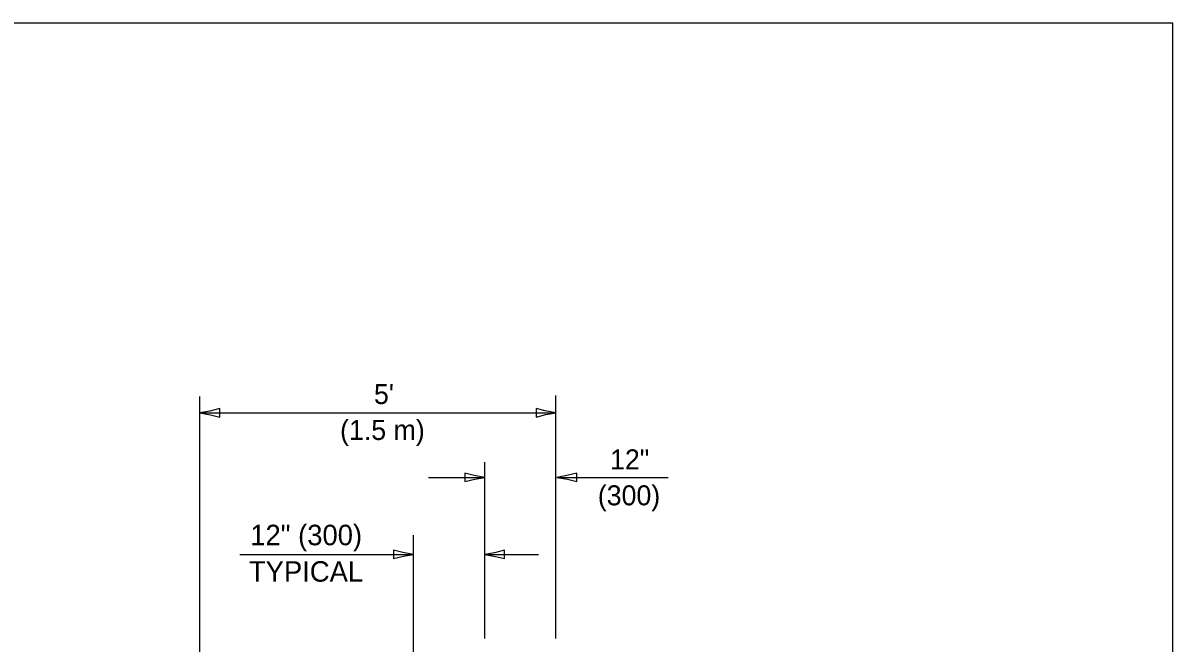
# Model space of a CAD drawing. Extents: x 2262092 to 2262722, y -3123460 to -3123060.
# Drawn here: x 2262560.4 to 2262722, y -3123147.2 to -3123060.1 of the extents above; entities that cross this region are included whole.
import ezdxf

# ---------------------------------------------------------------- set-up
doc = ezdxf.new("R2010")
doc.units = 0
doc.layers.add('Default', color=7, linetype='Continuous')
doc.layers.add('RD_Pr_Roadway_Dimensions', color=7, linetype='Continuous')

msp = doc.modelspace()

# ---------------------------------------------------------------- linework, layer by layer
at = {"layer": 'Default'}
msp.add_lwpolyline([(2262091.97, -3123460.13), (2262721.97, -3123460.13), (2262721.97, -3123060.13), (2262091.97, -3123060.13)], close=True, dxfattribs=at)
at = {"layer": 'RD_Pr_Roadway_Dimensions'}
for p, q in [((2262585.29, -3123160.94), (2262585.29, -3123112.58)), ((2262635.3, -3123146.61), (2262635.3, -3123112.43)), ((2262585.29, -3123114.89), (2262635.3, -3123114.89)), ((2262625.29, -3123146.61), (2262625.29, -3123121.83)), ((2262617.42, -3123123.95), (2262625.29, -3123123.95)), ((2262635.44, -3123123.95), (2262651.06, -3123123.95)), ((2262615.29, -3123150.19), (2262615.29, -3123132.08)), ((2262590.91, -3123134.79), (2262615.29, -3123134.79)), ((2262625.29, -3123134.79), (2262632.87, -3123134.79))]:
    msp.add_line(p, q, dxfattribs=at)
for points in [[(2262588.09, -3123115.48), (2262588.09, -3123114.89), (2262588.09, -3123114.3), (2262586.69, -3123114.65), (2262585.29, -3123114.89), (2262586.78, -3123115.16)], [(2262632.5, -3123114.3), (2262632.5, -3123114.89), (2262632.5, -3123115.48), (2262633.9, -3123115.13), (2262635.3, -3123114.89), (2262633.8, -3123114.62)], [(2262622.5, -3123123.37), (2262622.49, -3123123.95), (2262622.49, -3123124.54), (2262623.9, -3123124.2), (2262625.29, -3123123.95), (2262623.8, -3123123.68)], [(2262638.23, -3123124.54), (2262638.24, -3123123.95), (2262638.24, -3123123.37), (2262636.83, -3123123.71), (2262635.44, -3123123.95), (2262636.93, -3123124.22)], [(2262612.49, -3123134.2), (2262612.49, -3123134.79), (2262612.49, -3123135.37), (2262613.89, -3123135.03), (2262615.29, -3123134.79), (2262613.8, -3123134.52)], [(2262628.09, -3123135.37), (2262628.09, -3123134.79), (2262628.09, -3123134.2), (2262626.69, -3123134.55), (2262625.29, -3123134.79), (2262626.79, -3123135.06)]]:
    msp.add_lwpolyline(points, close=True, dxfattribs=at)

# ---------------------------------------------------------------- texts
for s, height, p in [("5'", 2.808, (2262609.74, -3123113.65)), ('(1.5 m)', 2.808, (2262604.98, -3123118.7)), ('12"', 2.808, (2262642.9, -3123122.83)), ('(300)', 2.808, (2262641.18, -3123127.88)), ('12" (300)', 2.88, (2262592.36, -3123133.49)), ('TYPICAL', 2.88, (2262592.17, -3123138.61))]:
    msp.add_text(s, height=height, dxfattribs=at).set_placement(p)

doc.saveas('drawing.dxf')
